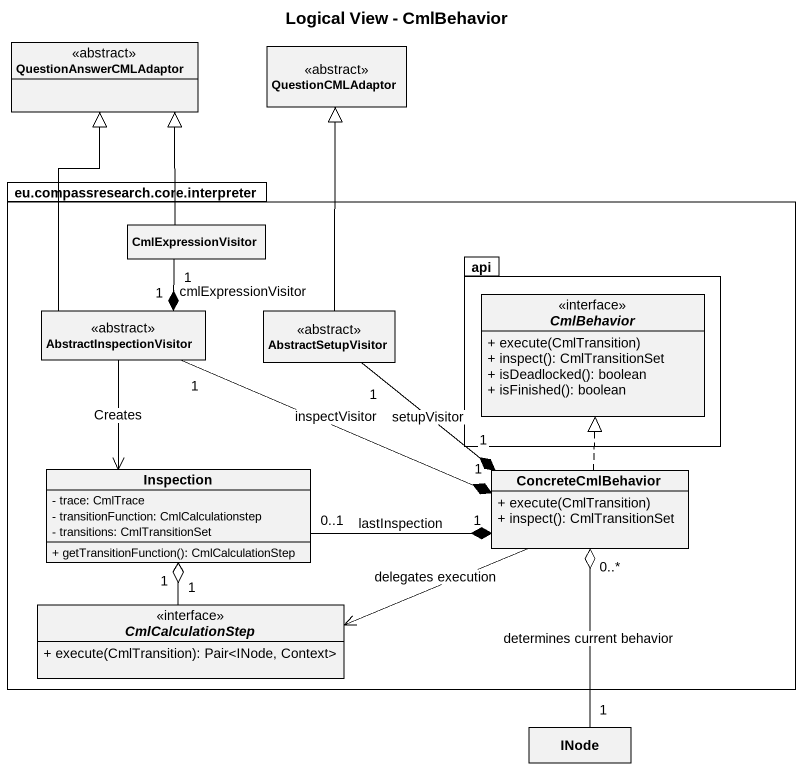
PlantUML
@startuml
title Logical View - CmlBehavior
hide circle
hide empty members
skinparam classAttributeIconSize 0
class QuestionAnswerCMLAdaptor <<abstract>>
class QuestionCMLAdaptor <<abstract>>
package "eu.compassresearch.core.interpreter" as eu_compassresearch_core {
  class CmlExpressionVisitor
  package api {
    interface CmlBehavior {
      + execute(CmlTransition)
      + inspect(): CmlTransitionSet
      + isDeadlocked(): boolean
      + isFinished(): boolean
    }
  }
  class AbstractInspectionVisitor <<abstract>>
  class AbstractSetupVisitor <<abstract>>
  class Inspection {
    - trace: CmlTrace
    - transitionFunction: CmlCalculationstep
    - transitions: CmlTransitionSet
    + getTransitionFunction(): CmlCalculationStep
  }
  class ConcreteCmlBehavior {
    + execute(CmlTransition)
    + inspect(): CmlTransitionSet
  }
  interface CmlCalculationStep {
    + execute(CmlTransition): Pair<INode, Context>
  }
}
class INode
CmlExpressionVisitor -up-|> QuestionAnswerCMLAdaptor
CmlExpressionVisitor "1" --* "1" AbstractInspectionVisitor : cmlExpressionVisitor
AbstractInspectionVisitor -up-|> QuestionAnswerCMLAdaptor
AbstractInspectionVisitor --> Inspection : Creates
AbstractInspectionVisitor "1" -right-* "1" ConcreteCmlBehavior : inspectVisitor
AbstractSetupVisitor -up-|> QuestionCMLAdaptor
AbstractSetupVisitor "1" --* "1" ConcreteCmlBehavior : setupVisitor
Inspection "0..1" -right-* "1" ConcreteCmlBehavior : lastInspection
ConcreteCmlBehavior .up.|> CmlBehavior
ConcreteCmlBehavior -left-> CmlCalculationStep : delegates execution
CmlCalculationStep "1" -up-o "1" Inspection
INode "1" -up-o "0..*" ConcreteCmlBehavior : determines current behavior
@enduml
